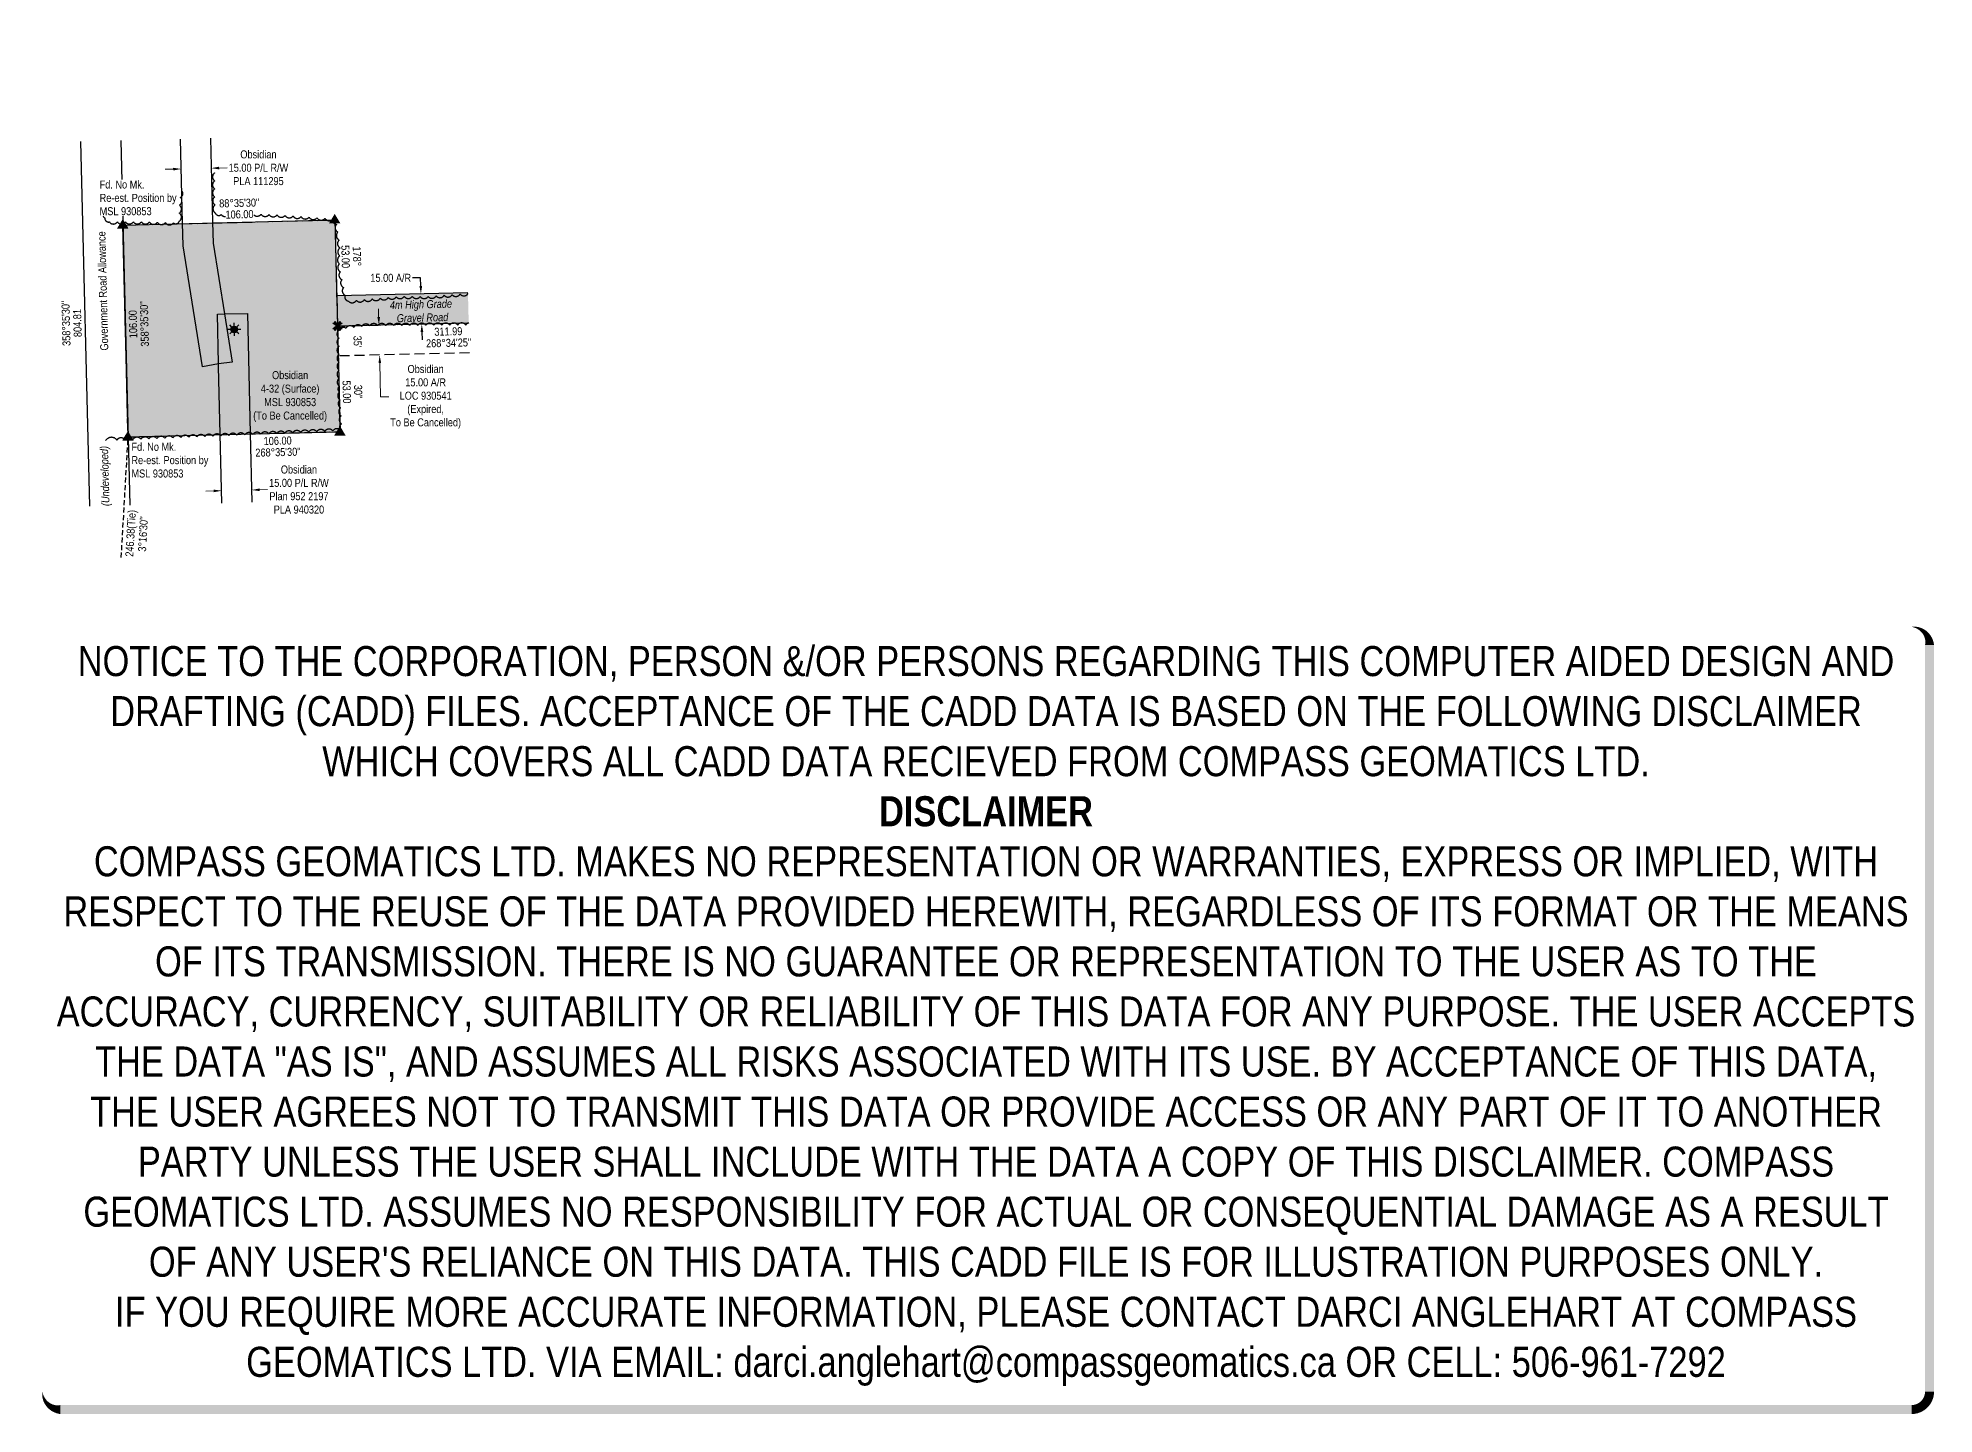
# Model space of a CAD drawing. Extents: x 622351 to 625980, y 5921759 to 5923689.
# Drawn here: x 623611 to 625980, y 5921759 to 5923477 of the extents above; entities that cross this region are included whole.
import ezdxf
from ezdxf.enums import TextEntityAlignment as Align

# ---------------------------------------------------------------- set-up
doc = ezdxf.new("R2010")
doc.units = 0
doc.header["$LTSCALE"] = 5
doc.header["$PDSIZE"] = 0.5
for name, pattern in [('0', [1, 1, 0]), ('foc-ACCESSROAD', [3.75, 2.5, -1.25]), ('foc-TIELINE', [1.875, 1.25, -0.625])]:
    doc.linetypes.add(name, pattern=pattern)
doc.layers.get('Defpoints').update_dxf_attribs({"color": 9})
for name, color, linetype in [('AS-ROADS', 254, 'Continuous'), ('C-AR', 13, 'foc-ACCESSROAD'), ('C-RW', 13, 'Continuous'), ('C-WS', 13, 'foc-ACCESSROAD'), ('C-WS-S', 8, 'Continuous'), ('L-BD', 7, 'Continuous'), ('L-MON', 1, 'Continuous'), ('L-ROAD-T', 7, 'Continuous'), ('L-SEC', 7, 'Continuous'), ('L-TIE', 7, 'foc-TIELINE'), ('P-PROPOSED', 10, 'Continuous'), ('P-PROPOSED-H', 21, 'Continuous'), ('P-TXT', 4, 'Continuous'), ('T-BUSH', 110, '0')]:
    doc.layers.add(name, color=color, linetype=linetype)
for name, color, linetype, lineweight in [('C-AR-T', 13, 'Continuous', 9), ('C-RW-T', 13, 'Continuous', 9), ('T-TEXT', 48, 'Continuous', 18)]:
    doc.layers.add(name, color=color, linetype=linetype, lineweight=lineweight)
doc.layers.add('DISCLAIMER', color=7, linetype='Continuous', plot=False)
doc.layers.add('oil_and_gas_wells_pt', color=7, linetype='Continuous', plot=False)
doc.styles.add('80', font='ARIALN.TTF', dxfattribs={"height": 10})
doc.styles.add('80CG', font='ARIALN.TTF', dxfattribs={"height": 10})
doc.styles.add('80L', font='ARIALN.TTF', dxfattribs={"height": 10})
doc.styles.add('80LS', font='ARIALNI.TTF', dxfattribs={"height": 10})
doc.styles.get("Standard").update_dxf_attribs({"font": 'ARIALN.TTF'})
doc.dimstyles.new('Compass 5 000', dxfattribs={"dimscale": 5, "dimtxt": 9, "dimasz": 2, "dimexe": 0.2, "dimexo": 0.0625, "dimgap": 0.5, "dimtad": 0, "dimtih": 1, "dimtoh": 1, "dimzin": 0, "dimdsep": 46, "dimtxsty": '80CG', "dimcen": 0.1, "dimse1": 1, "dimse2": 1, "dimclrd": 256, "dimclrt": 256, "dimaunit": 1, "dimadec": 4, "dimazin": 0, "dimtfac": 0.06, "dimtofl": 0, "dimtmove": 0, "dimatfit": 1, "dimfxl": 0.2, "dimtolj": 1, "dimtzin": 0, "dimlwd": -1, "dimarcsym": 0})

# ---------------------------------------------------------------- blocks, each defined once
blk = doc.blocks.new('*D49')
at = {"layer": 'C-RW-T', "transparency": 16777216}
for p, q in [((623780.3, 5923313.6), (623770.4, 5923313.4)), ((623837.9, 5923315), (623847.9, 5923315.3))]:
    blk.add_line(p, q, dxfattribs=at)
for points in [[(623780.3, 5923315.3), (623780.4, 5923311.9), (623790.3, 5923313.8)], [(623837.8, 5923316.7), (623837.9, 5923313.3), (623827.9, 5923314.8)]]:
    blk.add_solid(points, dxfattribs=at)
at = {"layer": 'Defpoints', "color": 0, "transparency": 16777216}
for p in [(623786.4, 5923476.6), (623823.9, 5923477.5), (623827.9, 5923314.8)]:
    blk.add_point(p, dxfattribs=at)
at = {"layer": 'C-RW-T', "transparency": 16777216, "insert": (623886.9, 5923315.3), "char_height": 10, "attachment_point": 5, "style": '80CG'}
blk.add_mtext('\\A1;Obsidian\\P15.00 P/L R/W\\PPLA 111295', dxfattribs=at)
blk = doc.blocks.new('*D50')
at = {"layer": 'C-RW-T', "transparency": 16777216}
for p, q in [((623831, 5922911.8), (623821, 5922911.5)), ((623888.4, 5922913.2), (623898.4, 5922913.4))]:
    blk.add_line(p, q, dxfattribs=at)
for points in [[(623830.9, 5922913.4), (623831, 5922910.1), (623841, 5922912)], [(623888.4, 5922914.8), (623888.5, 5922911.5), (623878.4, 5922912.9)]]:
    blk.add_solid(points, dxfattribs=at)
at = {"layer": 'Defpoints', "color": 0, "transparency": 16777216}
for p in [(623878.4, 5922912.9), (623847.6, 5922639.1), (623885.1, 5922640)]:
    blk.add_point(p, dxfattribs=at)
at = {"layer": 'C-RW-T', "transparency": 16777216, "insert": (623937.5, 5922913.4), "char_height": 10, "attachment_point": 5, "style": '80CG'}
blk.add_mtext('\\A1;Obsidian\\P15.00 P/L R/W\\PPlan 952 2197\\PPLA 940320', dxfattribs=at)
blk = doc.blocks.new('GAS')
h = blk.add_hatch(color=255)
h.dxf.hatch_style = 1
edge = h.paths.add_edge_path()
edge.add_arc((0, 0), 0.9, 0, 360)
for p, q in [((-0.81, 0), (-1.62, 0)), ((-0.57, 0.57), (-1.14, 1.14)), ((0, 0.81), (0, 1.62)), ((0.57, 0.57), (1.14, 1.14)), ((1.62, 0), (0.81, 0)), ((-0.57, -0.57), (-1.14, -1.14)), ((0, -0.81), (0, -1.62)), ((1.14, -1.14), (0.57, -0.57))]:
    blk.add_line(p, q)
blk.add_circle((0, 0), 0.8)
blk = doc.blocks.new('TRIA')
blk.add_hatch(color=255).paths.add_polyline_path([(-0.04, 1.52), (-1.47, -0.87), (1.39, -0.87)])
blk = doc.blocks.new('TRIAA')
blk.add_blockref('TRIA', (0, 0))
blk = doc.blocks.new('TRIB')
at = {"color": 1}
blk.add_lwpolyline([(-1.12, -0.67), (-0.04, 1.13), (1.04, -0.67)], close=True, dxfattribs=at)
blk = doc.blocks.new('TRIBB')
blk.add_blockref('TRIB', (0, 0))
blk = doc.blocks.new('TRICC')
for name in ['TRIAA', 'TRIBB']:
    blk.add_blockref(name, (0, 0))
blk = doc.blocks.new('plspike')
blk.add_blockref('TRICC', (0, 0))
blk = doc.blocks.new('TEMP')
h = blk.add_hatch(color=255)
h.dxf.hatch_style = 1
h.paths.add_polyline_path([(0, 0.25), (-0.67, 1.15), (-0.67, 0.67), (-1.15, 0.67), (-0.25, 0), (-1.15, -0.67), (-0.67, -0.67), (-0.67, -1.15), (0, -0.25), (0.67, -1.15), (0.67, -0.67), (1.15, -0.67), (0.25, 0), (1.15, 0.67), (0.67, 0.67), (0.67, 1.15)])
h.paths.add_polyline_path([(0.57, 0.85), (0.57, 0.57), (0.85, 0.57), (0.08, 0), (0.85, -0.57), (0.57, -0.57), (0.57, -0.85), (0, -0.08), (-0.57, -0.85), (-0.57, -0.57), (-0.85, -0.57), (-0.08, 0), (-0.85, 0.57), (-0.57, 0.57), (-0.57, 0.85), (0, 0.08)], flags=16)
h = blk.add_hatch(color=1)
h.dxf.hatch_style = 1
h.paths.add_polyline_path([(0, 0.08), (-0.57, 0.85), (-0.57, 0.57), (-0.85, 0.57), (-0.08, 0), (-0.85, -0.57), (-0.57, -0.57), (-0.57, -0.85), (0, -0.08), (0.57, -0.85), (0.57, -0.57), (0.85, -0.57), (0.08, 0), (0.85, 0.57), (0.57, 0.57), (0.57, 0.85)])
at = {"color": 1}
for p, q in [((-0.08, 0), (0.08, 0)), ((0, 0.08), (0, -0.08))]:
    blk.add_line(p, q, dxfattribs=at)
at = {"color": 255, "flags": 128}
blk.add_lwpolyline([(-0.25, 0), (-1.15, 0.67), (-0.67, 0.67), (-0.67, 1.15), (0, 0.25), (0.67, 1.15), (0.67, 0.67), (1.15, 0.67), (0.25, 0), (1.15, -0.67), (0.67, -0.67), (0.67, -1.15), (0, -0.25), (-0.67, -1.15), (-0.67, -0.67), (-1.15, -0.67)], close=True, dxfattribs=at)
at = {"color": 1, "flags": 128}
blk.add_lwpolyline([(-0.08, 0), (-0.85, 0.57), (-0.57, 0.57), (-0.57, 0.85), (0, 0.08), (0.57, 0.85), (0.57, 0.57), (0.85, 0.57), (0.08, 0), (0.85, -0.57), (0.57, -0.57), (0.57, -0.85), (0, -0.08), (-0.57, -0.85), (-0.57, -0.57), (-0.85, -0.57)], close=True, dxfattribs=at)
blk = doc.blocks.new('*D52')
at = {"layer": 'C-AR-T', "transparency": 16777216}
for p, q in [((624037.1, 5923129), (624036.9, 5923139)), ((624038.5, 5923071.5), (624039.6, 5923029.2)), ((624039.6, 5923029.2), (624049.6, 5923029.2))]:
    blk.add_line(p, q, dxfattribs=at)
for points in [[(624038.8, 5923129.1), (624035.5, 5923129), (624037.4, 5923119)], [(624040.2, 5923071.5), (624036.9, 5923071.5), (624038.3, 5923081.5)]]:
    blk.add_solid(points, dxfattribs=at)
at = {"layer": 'Defpoints', "color": 0, "transparency": 16777216}
for p in [(624101.8, 5923120.6), (624038.3, 5923081.5), (624102.8, 5923083.1)]:
    blk.add_point(p, dxfattribs=at)
at = {"layer": 'C-AR-T', "transparency": 16777216, "insert": (624095.8, 5923029.2), "char_height": 10, "attachment_point": 5, "style": '80CG'}
blk.add_mtext('\\A1;Obsidian\\P15.00 A/R\\PLOC 930541\\P(Expired,\\PTo Be Cancelled)', dxfattribs=at)
blk = doc.blocks.new('*D53')
at = {"layer": 'Defpoints', "color": 0, "transparency": 16777216}
for p in [(624089.9, 5923157.8), (624115, 5923158.4), (624115.9, 5923121)]:
    blk.add_point(p, dxfattribs=at)
at = {"layer": 'P-TXT', "transparency": 16777216}
for p, q in [((624089.4, 5923177.8), (624079.4, 5923177.8)), ((624089.7, 5923167.8), (624089.4, 5923177.8)), ((624091.1, 5923110.3), (624091.4, 5923100.3))]:
    blk.add_line(p, q, dxfattribs=at)
for points in [[(624091.4, 5923167.8), (624088, 5923167.8), (624089.9, 5923157.8)], [(624092.8, 5923110.4), (624089.5, 5923110.3), (624090.9, 5923120.3)]]:
    blk.add_solid(points, dxfattribs=at)
at = {"layer": 'P-TXT', "transparency": 16777216, "insert": (624052.2, 5923177.8), "char_height": 10, "attachment_point": 5, "style": '80CG'}
blk.add_mtext('\\A1;15.00 A/R', dxfattribs=at)
blk = doc.blocks.new('STRIA')
blk.add_hatch(color=255).paths.add_polyline_path([(-0.04, 1.52), (-1.47, -0.87), (1.39, -0.87)])
blk = doc.blocks.new('STRIAA')
blk.add_blockref('STRIA', (0, 0))
blk = doc.blocks.new('STRIB')
at = {"color": 1}
blk.add_solid([(-1.12, -0.67), (-0.04, 1.13), (1.04, -0.67)], dxfattribs=at)
blk = doc.blocks.new('STRIBB')
blk.add_blockref('STRIB', (0, 0))
blk = doc.blocks.new('STRICC')
for name in ['STRIAA', 'STRIBB']:
    blk.add_blockref(name, (0, 0))
blk = doc.blocks.new('fdspike')
blk.add_blockref('STRICC', (0, 0))
blk = doc.blocks.new('Disclaimer_Legal')
at = {"layer": 'DISCLAIMER', "color": 254, "flags": 128}
blk.add_lwpolyline([(-3612.9, -1104.6, 37.5, 37.5, 0), (4096.1, -1104.6, 37.5, 37.5, 0.414214), (4171.1, -1029.6, 37.5, 37.5, 0), (4171.1, 2078.7, 37.5, 0, 0.414214), (4096.1, 2153.7, 0, 0, 0), (-3612.9, 2153.7, 0, 0, 0.414214), (-3687.9, 2078.7, 0, 0, 0), (-3687.9, -1029.6, 0, 37.5, 0.414214)], format="xyseb", close=True, dxfattribs=at)
at = {"layer": 'DISCLAIMER', "color": 254, "insert": (241.6, 533.9), "char_height": 125, "width": 7717.568, "attachment_point": 5, "style": '80'}
blk.add_mtext('NOTICE TO THE CORPORATION, PERSON &/OR PERSONS REGARDING THIS COMPUTER AIDED DESIGN AND DRAFTING (CADD) FILES. ACCEPTANCE OF THE CADD DATA IS BASED ON THE FOLLOWING DISCLAIMER WHICH COVERS ALL CADD DATA RECIEVED FROM COMPASS GEOMATICS LTD.\\P{\\fArial Narrow|b1|i0|c0|p34;DISCLAIMER}\\PCOMPASS GEOMATICS LTD. MAKES NO REPRESENTATION OR WARRANTIES, EXPRESS OR IMPLIED, WITH RESPECT TO THE REUSE OF THE DATA PROVIDED HEREWITH, REGARDLESS OF ITS FORMAT OR THE MEANS OF ITS TRANSMISSION. THERE IS NO GUARANTEE OR REPRESENTATION TO THE USER AS TO THE ACCURACY, CURRENCY, SUITABILITY OR RELIABILITY OF THIS DATA FOR ANY PURPOSE. THE USER ACCEPTS THE DATA "AS IS", AND ASSUMES ALL RISKS ASSOCIATED WITH ITS USE. BY ACCEPTANCE OF THIS DATA, THE USER AGREES NOT TO TRANSMIT THIS DATA OR PROVIDE ACCESS OR ANY PART OF IT TO ANOTHER PARTY UNLESS THE USER SHALL INCLUDE WITH THE DATA A COPY OF THIS DISCLAIMER. COMPASS GEOMATICS LTD. ASSUMES NO RESPONSIBILITY FOR ACTUAL OR CONSEQUENTIAL DAMAGE AS A RESULT OF ANY USER\'S RELIANCE ON THIS DATA. THIS CADD FILE IS FOR ILLUSTRATION PURPOSES ONLY.\\PIF YOU REQUIRE MORE ACCURATE INFORMATION, PLEASE CONTACT DARCI ANGLEHART AT COMPASS GEOMATICS LTD. VIA EMAIL: darci.anglehart@compassgeomatics.ca OR CELL: 506-961-7292', dxfattribs=at)

msp = doc.modelspace()

# ---------------------------------------------------------------- hatches: boundary and pattern name
at = {"layer": 'P-PROPOSED-H'}
h = msp.add_hatch(color=256, dxfattribs=at)
h.dxf.hatch_style = 1
h.paths.add_polyline_path([(623720.802, 5923111.68), (623717.539, 5923243.608), (623982.366, 5923250.12), (623985.622, 5923117.706), (623988.879, 5922985.293), (623724.051, 5922978.78)])
h = msp.add_hatch(color=256, dxfattribs=at)
h.dxf.hatch_style = 1
h.paths.add_polyline_path([(624149.589, 5923121.79), (624148.656, 5923159.265), (623984.689, 5923155.182), (623985.622, 5923117.706)])

# ---------------------------------------------------------------- linework, layer by layer
at = {"layer": 'AS-ROADS', "const_width": 8.75, "flags": 128}
msp.add_lwpolyline([(624149.159, 5923139.075), (624140.586, 5923138.9), (624082.584, 5923137.015), (624043.199, 5923133.92), (623991.354, 5923130.597), (623941.426, 5923128.002)], dxfattribs=at)
at = {"layer": 'C-AR', "flags": 128}
for points in [[(623985.622, 5923117.706), (624149.589, 5923121.79)], [(624150.524, 5923084.263), (623986.544, 5923080.231)]]:
    msp.add_lwpolyline(points, dxfattribs=at)
at = {"layer": 'C-RW'}
for points in [[(623826.944, 5923352.114), (623829.51, 5923247.478), (623830.161, 5923221.234), (623844.537, 5923132.816), (623853.984, 5923072.735), (623837.118, 5923070.299), (623816.957, 5923066.795), (623792.734, 5923217.788), (623792.029, 5923246.539), (623789.448, 5923351.191)], [(623841.345, 5922896.607), (623839.255, 5922982.484), (623837.193, 5923067.261), (623837.106, 5923070.835), (623835.603, 5923132.599), (623844.919, 5923132.826), (623873.082, 5923133.508), (623876.732, 5922983.423), (623878.821, 5922897.53)]]:
    msp.add_lwpolyline(points, dxfattribs=at)
at = {"layer": 'C-WS', "flags": 128}
msp.add_lwpolyline([(623720.802, 5923111.68), (623717.539, 5923243.608), (623982.366, 5923250.12), (623985.622, 5923117.706), (623988.879, 5922985.293), (623724.051, 5922978.78)], close=True, dxfattribs=at)
at = {"layer": 'L-SEC'}
for p, q in [((623664.688, 5923348.119), (623675.906, 5922892.533)), ((623714.955, 5923349.357), (623726.173, 5922893.771))]:
    msp.add_line(p, q, dxfattribs=at)
at = {"layer": 'L-TIE'}
msp.add_line((623715.492, 5922828.486), (623724.116, 5922978.827), dxfattribs=at)
at = {"layer": 'oil_and_gas_wells_pt'}
msp.add_point((623856.662, 5923113.461), dxfattribs=at)
at = {"layer": 'P-PROPOSED', "flags": 128}
msp.add_lwpolyline([(623720.802, 5923111.68), (623717.539, 5923243.608), (623982.366, 5923250.12), (623985.622, 5923117.706), (623988.879, 5922985.293), (623724.051, 5922978.78)], close=True, dxfattribs=at)
msp.add_lwpolyline([(624148.656, 5923159.265), (623984.689, 5923155.182), (623985.622, 5923117.706), (624149.589, 5923121.79)], dxfattribs=at)
at = {"layer": 'T-BUSH', "flags": 128}
for points in [[(623832.155, 5923308.916, 0.52056705), (623832.152, 5923298.919, 0.52056705), (623832.148, 5923288.923, 0.52056705), (623832.218, 5923278.928, 0.52056705), (623832.536, 5923268.936, 0.52056705), (623832.853, 5923258.945, 0.52056705), (623840.299, 5923256.767, 0.25041697), (623845.575, 5923254.478, 0.25041697)], [(623693.563, 5923272.441, 0.52056705), (623694.352, 5923262.476, 0.52056705), (623695.141, 5923252.511, 0.52056705), (623700.637, 5923247.655, 0.52056705), (623710.633, 5923247.684, 0.52056705), (623720.63, 5923247.714, 0.52056705), (623730.626, 5923247.744, 0.52056705), (623740.622, 5923247.774, 0.52056705), (623750.614, 5923247.505, 0.52056705), (623760.604, 5923247.142, 0.52056705), (623770.594, 5923246.779, 0.52056705), (623780.584, 5923246.417, 0.52056705), (623788.082, 5923248.64, 0.52056705), (623788.09, 5923258.636, 0.52056705), (623788.099, 5923268.633, 0.52056705), (623789.402, 5923278.465, 0.52056705), (623791.368, 5923286.15, 0.52056705)], [(623881.066, 5923256.619, 0.45307006), (623890.218, 5923257.262, 0.52056705), (623900.207, 5923256.873, 0.52056705), (623910.193, 5923256.431, 0.52056705), (623920.164, 5923255.719, 0.52056705), (623930.135, 5923255.008, 0.52056705), (623940.106, 5923254.296, 0.52056705), (623950.077, 5923253.585, 0.52056705), (623960.048, 5923252.873, 0.52056705), (623970.02, 5923252.162, 0.52056705), (623979.991, 5923251.45, 0.52056705), (623984.584, 5923244.881, 0.52056705), (623986.145, 5923235.007, 0.52056705), (623987.706, 5923225.133, 0.52056705), (623988.832, 5923215.233, 0.52056705), (623988.455, 5923205.244, 0.52056705), (623988.078, 5923195.254, 0.52056705), (623989.074, 5923185.383, 0.52056705), (623991.152, 5923175.605, 0.52056705), (623993.23, 5923165.827, 0.52056705), (623995.308, 5923156.048, 0.52056705), (623999.294, 5923148.854, 0.52056705), (624009.25, 5923149.745, 0.52056705), (624019.207, 5923150.635, 0.52056705), (624029.164, 5923151.526, 0.52056705), (624039.121, 5923152.416, 0.52056705), (624049.077, 5923153.307, 0.52056705), (624059.034, 5923154.197, 0.52056705), (624069.005, 5923154.731, 0.52056705), (624079.001, 5923154.646, 0.52056705), (624088.998, 5923154.562, 0.52056705), (624098.992, 5923154.528, 0.52056705), (624108.96, 5923155.289, 0.52056705), (624118.927, 5923156.05, 0.52056705), (624128.894, 5923156.811, 0.52056705), (624138.862, 5923157.572, 0.50643752), (624148.685, 5923158.101)], [(624149.598, 5923121.453, 0.19081391), (624145.864, 5923118.953, 0.52056705), (624135.868, 5923118.88, 0.52056705), (624125.872, 5923118.807, 0.52056705), (624115.876, 5923118.734, 0.52056705), (624105.879, 5923118.661, 0.52056705), (624095.883, 5923118.588, 0.52056705), (624085.887, 5923118.515, 0.52056705), (624075.891, 5923118.442, 0.52056705), (624065.894, 5923118.369, 0.52056705), (624055.898, 5923118.296, 0.52056705), (624045.902, 5923118.223, 0.52056705), (624035.906, 5923118.15, 0.52056705), (624025.909, 5923118.077, 0.52056705), (624015.968, 5923117.119, 0.52056705), (624006.037, 5923115.97, 0.52056705), (623996.107, 5923114.82, 0.52056705), (623987.555, 5923112.446, 0.52056705), (623987.586, 5923102.449, 0.52056705), (623987.616, 5923092.453, 0.52056705), (623987.646, 5923082.456, 0.52056705), (623987.677, 5923072.46, 0.52056705), (623987.707, 5923062.464, 0.52056705), (623987.801, 5923052.468, 0.52056705), (623988.029, 5923042.474, 0.52056705), (623988.192, 5923035.328)], [(623988.187, 5923035.452, 0.52056705), (623988.828, 5923025.476, 0.52056705), (623989.469, 5923015.5, 0.52056705), (623990.11, 5923005.524, 0.52056705), (623990.752, 5922995.548, 0.52056705), (623989.733, 5922987.059, 0.52056705), (623979.747, 5922986.605, 0.52056705), (623969.761, 5922986.151, 0.52056705), (623959.775, 5922985.697, 0.52056705), (623949.789, 5922985.244, 0.52056705), (623939.802, 5922984.79, 0.52056705), (623929.816, 5922984.336, 0.52056705), (623919.83, 5922983.882, 0.52056705), (623909.843, 5922983.457, 0.52056705), (623899.855, 5922983.034, 0.52056705), (623889.868, 5922982.611, 0.52056705), (623879.88, 5922982.188, 0.52056705), (623869.892, 5922981.764, 0.52056705), (623859.905, 5922981.341, 0.52056705), (623849.917, 5922980.918, 0.52056705), (623839.93, 5922980.495, 0.52056705), (623829.942, 5922980.072, 0.52056705), (623819.955, 5922979.649, 0.52056705), (623809.967, 5922979.226, 0.52056705), (623799.98, 5922978.803, 0.52056705), (623789.992, 5922978.38, 0.52056705), (623780.005, 5922977.957, 0.52056705), (623770.017, 5922977.534, 0.52056705), (623760.03, 5922977.111, 0.52056705), (623750.042, 5922976.687, 0.52056705), (623740.053, 5922976.313, 0.52056705), (623730.062, 5922975.961, 0.52056705), (623720.072, 5922975.609, 0.52056705), (623710.082, 5922975.258, 0.52056705), (623696.022, 5922974.762, 0.52056705)]]:
    msp.add_lwpolyline(points, format="xyb", dxfattribs=at)

# ---------------------------------------------------------------- block references
at = {"layer": 'C-WS-S', "xscale": 4.998250000000001, "yscale": 4.998250000000001, "zscale": 4.998250000000001}
msp.add_blockref('GAS', (623856.662, 5923113.461), dxfattribs=at)
at = {"layer": 'L-BD', "xscale": 0.3, "yscale": 0.3, "zscale": 0.3}
msp.add_blockref('Disclaimer_Legal', (624723.384, 5922095.804), dxfattribs=at)
at = {"layer": 'L-MON'}
for name, p, xscale, yscale, zscale in [('fdspike', (623982.366, 5923250.12), 4.999999999999998, 4.999999999999998, 4.999999999999998), ('TEMP', (623985.622, 5923117.706), 4.998250000000001, 4.998250000000001, 4.998250000000001), ('plspike', (623724.116, 5922978.827), 4.998250000000001, 4.998250000000001, 4.998250000000001), ('plspike', (623724.116, 5922978.827), 4.998250000000001, 4.998250000000001, 4.998250000000001), ('fdspike', (623988.879, 5922985.293), 4.999999999999998, 4.999999999999998, 4.999999999999998)]:
    msp.add_blockref(name, p, dxfattribs=dict(at, xscale=xscale, yscale=yscale, zscale=zscale))

# ---------------------------------------------------------------- texts
at = {"layer": 'C-AR-T', "insert": (623926.51, 5923061.347), "char_height": 9.9965, "width": 197.41826, "attachment_point": 2, "line_spacing_factor": 1.010437, "style": '80CG'}
msp.add_mtext('Obsidian\\P4-32 (Surface)\\PMSL 930853\\P(To Be Cancelled)', dxfattribs=at)
at = {"layer": 'L-BD'}
for s, rotation, p in [('88°35\'30"', 1.408668, (623862.887, 5923271.392)), ('106.00', 1.408668, (623863.238, 5923257.152)), ('53.00', 271.408668, (623995.792, 5923204.344)), ('178°', 271.408668, (624010.033, 5923204.694)), ('358°35\'30"', 91.409478, (623646.476, 5923121.023)), ('804.81', 91.409478, (623660.716, 5923121.373)), ('106.00', 91.400421, (623730.17, 5923119.961)), ("358°35'30''", 91.400421, (623744.411, 5923120.31)), ("35'", 271.408668, (624010.83, 5923098.157)), ('311.99', 1.426534, (624124.137, 5923110.908)), ('268°34\'25"', 1.426534, (624124.491, 5923096.668)), ('53.00', 271.408668, (623997.315, 5923035.306)), ("30''", 271.408668, (624011.556, 5923035.656)), ('268°35\'30"', 1.408668, (623911.249, 5922960.12)), ('106.00', 1.408668, (623910.898, 5922974.361))]:
    msp.add_text(s, height=9.9965, rotation=rotation, dxfattribs=at).set_placement(p, align=Align.MIDDLE_CENTER)
at = {"layer": 'L-BD', "style": '80L'}
for s, p in [('246.38(Tie)', (623728.408, 5922858.745)), ("3°16'30''", (623742.63, 5922857.929))]:
    msp.add_text(s, height=9.9965, rotation=86.7169, dxfattribs=at).set_placement(p, align=Align.MIDDLE)
at = {"layer": 'L-ROAD-T', "style": '80L'}
msp.add_text('Government Road Allowance', height=9.9965, rotation=91.434213, dxfattribs=at).set_placement((623692.51, 5923161.485), align=Align.MIDDLE_CENTER)
at = {"layer": 'T-TEXT', "style": '80LS'}
msp.add_text('(Undeveloped)', height=9.9965, rotation=91.434213, dxfattribs=at).set_placement((623694.903, 5922930.347), align=Align.MIDDLE_CENTER)
at = {"layer": 'T-TEXT', "insert": (624089.783, 5923149.763), "char_height": 9.9965, "width": 77.46715, "attachment_point": 2, "rotation": 1.408668}
msp.add_mtext('{\\fArial Narrow|b0|i1|c0|p34;4m High Grade\\P Gravel Road }', dxfattribs=at)

# ---------------------------------------------------------------- dimensions: what is measured, and where the dimension line sits
at = {"layer": 'C-AR-T'}
dim = msp.add_linear_dim(base=(624038.293, 5923081.503), p1=(624101.839, 5923120.6), p2=(624102.761, 5923083.089), angle=271.408668, text='Obsidian\\P15.00 A/R\\PLOC 930541\\P(Expired,\\PTo Be Cancelled)', dimstyle='Compass 5 000', dxfattribs=at)
dim.commit()
dim.dimension.update_dxf_attribs({"geometry": '*D52', "text_midpoint": (624095.842, 5923029.175), "dimtype": 161})
at = {"layer": 'C-RW-T'}
for base, p1, p2, angle, text, picture, middle in [((623827.86, 5923314.766), (623786.357, 5923476.556), (623823.871, 5923477.476), 1.404454, 'Obsidian\\P15.00 P/L R/W\\PPLA 111295', '*D49', (623886.94, 5923315.256)), ((623878.447, 5922912.909), (623847.609, 5922639.135), (623885.084, 5922640.047), 1.393181, 'Obsidian\\P15.00 P/L R/W\\PPlan 952 2197\\PPLA 940320', '*D50', (623937.527, 5922913.395))]:
    dim = msp.add_linear_dim(base=base, p1=p1, p2=p2, angle=angle, text=text, dimstyle='Compass 5 000', dxfattribs=at)
    dim.commit()
    dim.dimension.update_dxf_attribs({"geometry": picture, "text_midpoint": middle, "dimtype": 161})
at = {"layer": 'P-TXT'}
dim = msp.add_linear_dim(base=(624089.944, 5923157.803), p1=(624115.936, 5923120.951), p2=(624115.002, 5923158.427), angle=91.426534, text='15.00 A/R', dimstyle='Compass 5 000', dxfattribs=at)
dim.commit()
dim.dimension.update_dxf_attribs({"geometry": '*D53', "text_midpoint": (624052.164, 5923177.796), "dimtype": 161})

# ---------------------------------------------------------------- next in the draw order: texts
at = {"layer": 'L-MON', "char_height": 10, "attachment_point": 1, "style": '80L', "bg_fill": 3, "box_fill_scale": 1.1, "bg_fill_color": 256, "bg_fill_transparency": 0}
for insert in [(623688.489, 5923299.421), (623728.224, 5922971.845)]:
    msp.add_mtext_dynamic_manual_height_columns('Fd. No Mk.\\PRe-est. Position by\\PMSL 930853', width=96.18414, gutter_width=49.982, heights=[0], dxfattribs=dict(at, insert=insert))

# ---------------------------------------------------------------- next in the draw order: block references
at = {"layer": 'L-MON', "xscale": 4.999999999999998, "yscale": 4.999999999999998, "zscale": 4.999999999999998}
msp.add_blockref('plspike', (623717.539, 5923243.608), dxfattribs=at)

doc.saveas('drawing.dxf')
